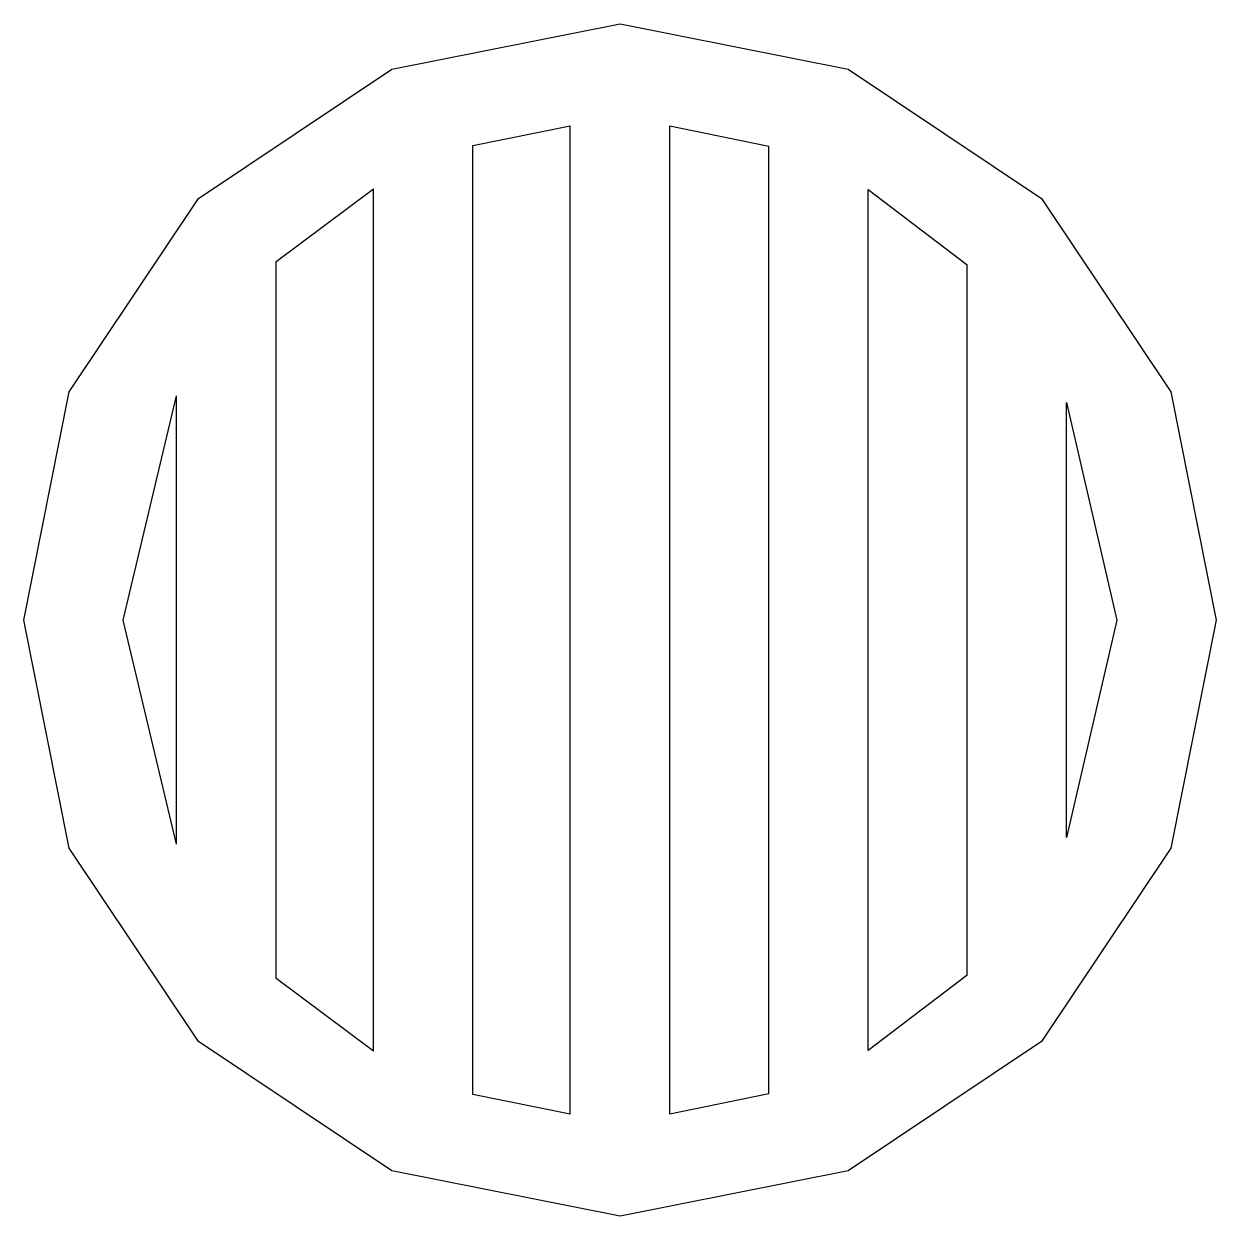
# Model space of a CAD drawing. Extents: x -12 to 12, y -12 to 12.
import ezdxf

# ---------------------------------------------------------------- set-up
doc = ezdxf.new("R2010")
doc.units = 0
doc.layers.get('0').update_dxf_attribs({"linetype": 'continuous'})

# ---------------------------------------------------------------- blocks, each defined once
blk = doc.blocks.new('BODY010')
at = {"color": 0}
for p, q in [((-1, -9.95), (-1, 9.95)), ((1, -9.95), (1, 9.95)), ((-2.962, -9.551), (-2.962, 9.551)), ((2.995, -9.541), (2.995, 9.541)), ((-4.962, -8.682), (-4.962, 8.682)), ((4.995, -8.663), (4.995, 8.663)), ((-6.924, -7.216), (-6.924, 7.216)), ((6.99, -7.151), (6.99, 7.151)), ((-8.924, -4.513), (-8.924, 4.513)), ((8.99, -4.379), (8.99, 4.379))]:
    blk.add_line(p, q, dxfattribs=at)
for points in [[(12, 0), (11.087, -4.592), (8.485, -8.485), (4.592, -11.087), (0, -12), (-4.592, -11.087), (-8.485, -8.485), (-11.087, -4.592), (-12, 0), (-11.087, 4.592), (-8.485, 8.485), (-4.592, 11.087), (0, 12), (4.592, 11.087), (8.485, 8.485), (11.087, 4.592), (12, 0)], [(-2.962, 9.551), (-1, 9.95)], [(1, 9.95), (2.995, 9.541)], [(-6.924, 7.216), (-4.962, 8.682)], [(4.995, 8.663), (6.99, 7.151)], [(-8.924, -4.513), (-10, 0), (-8.924, 4.513)], [(8.99, 4.379), (10, 0), (8.99, -4.379)], [(6.99, -7.151), (4.995, -8.663)], [(-4.962, -8.682), (-6.924, -7.216)], [(-1, -9.95), (-2.962, -9.551)], [(2.995, -9.541), (1, -9.95)]]:
    blk.add_lwpolyline(points, dxfattribs=at)

msp = doc.modelspace()

# ---------------------------------------------------------------- block references
at = {"color": 0}
msp.add_blockref('BODY010', (0, 0), dxfattribs=at)

doc.saveas('drawing.dxf')
